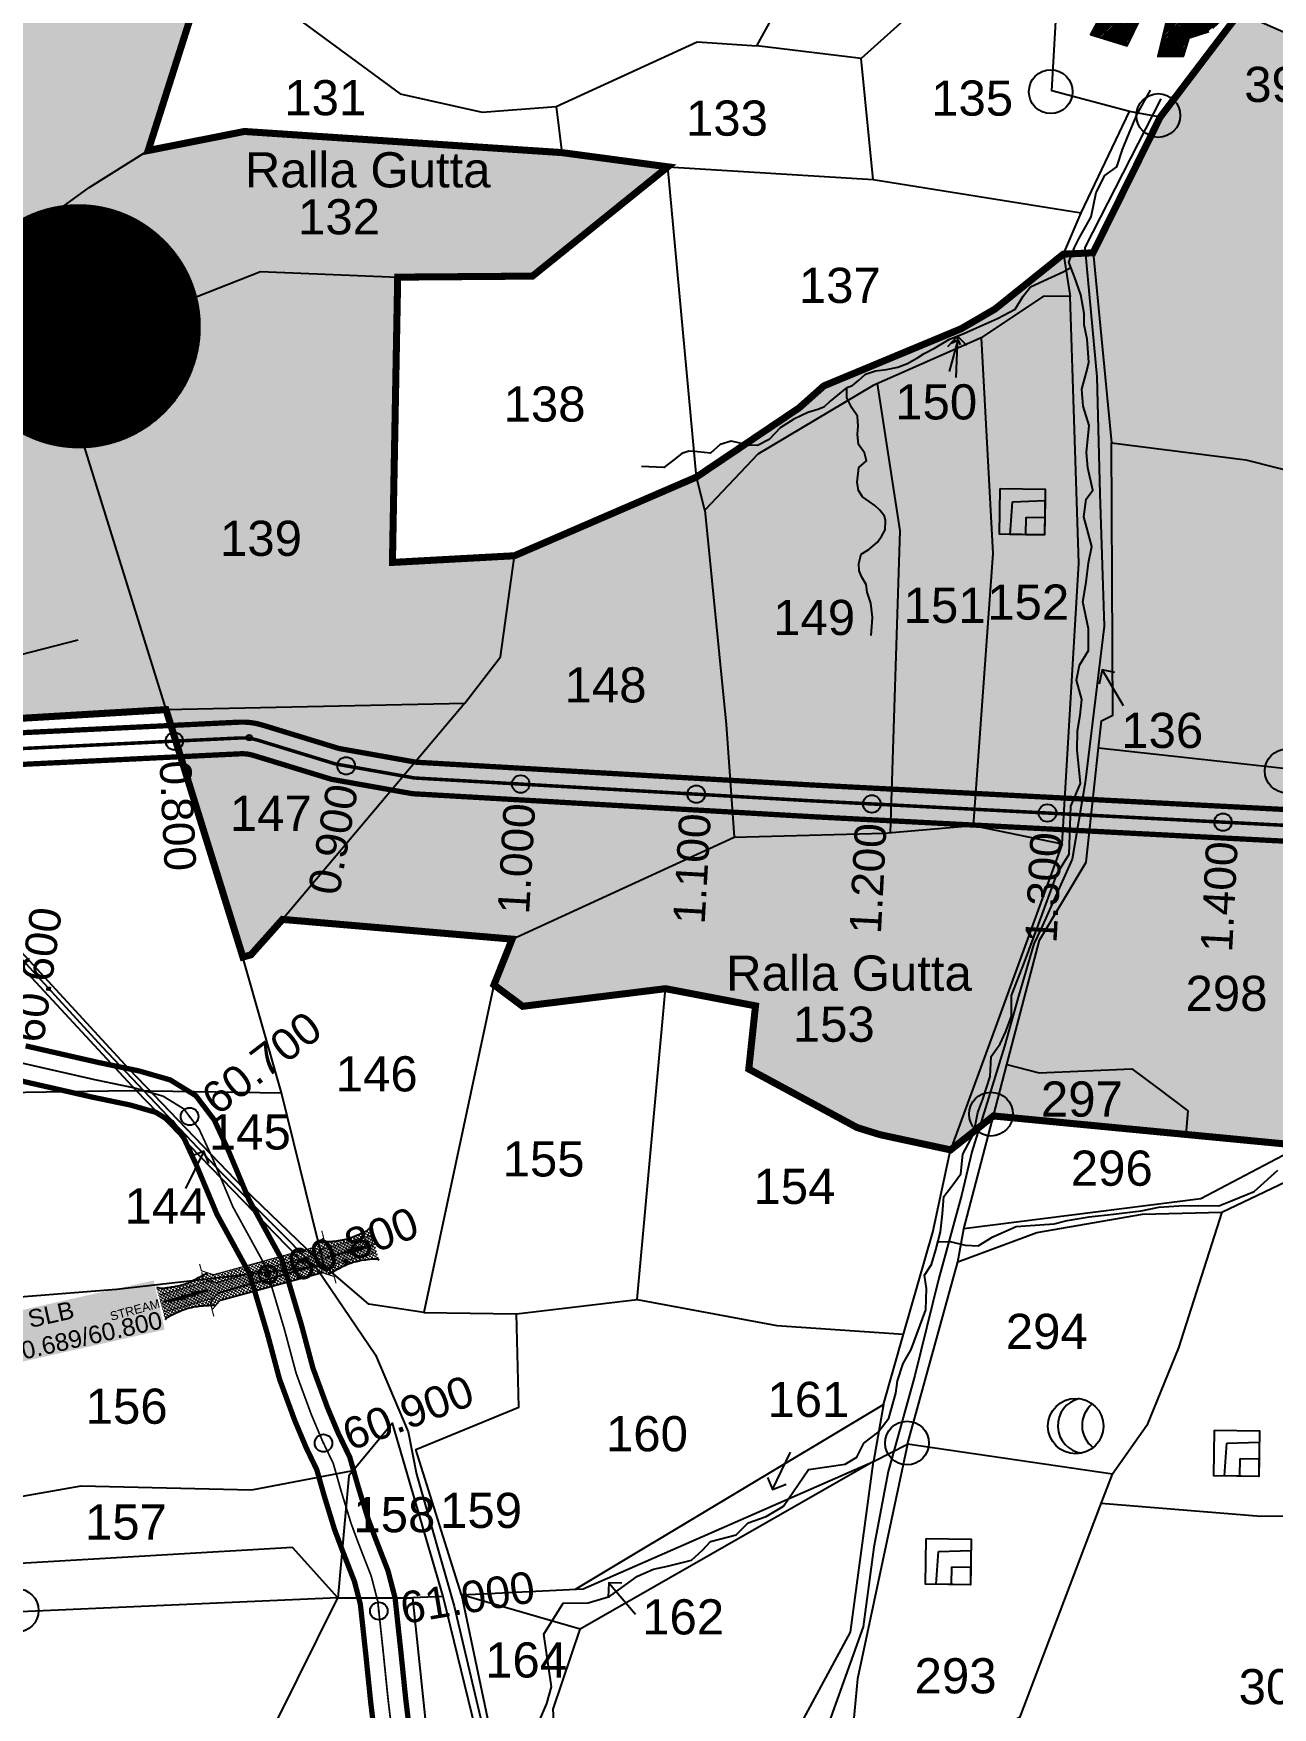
# Model space of a CAD drawing. Header units: inches. Extents: x 215816 to 245985, y 1583903 to 1595496.
# Drawn here: x 217720 to 218425, y 1589412 to 1590364 of the extents above; entities that cross this region are included whole.
import ezdxf
from ezdxf.enums import TextEntityAlignment as Align

# ---------------------------------------------------------------- set-up
doc = ezdxf.new("R2010")
doc.units = ezdxf.units.IN
doc.header["$MEASUREMENT"] = 0
doc.header["$PDMODE"] = 32
doc.header["$PDSIZE"] = 10
doc.linetypes.add('ACAD_ISO02W100', pattern=[15, 12, -3])
doc.linetypes.add('HIDDEN2', pattern=[0.1875, 0.125, -0.0625])
for name, color, linetype in [('BLOCK', 72, 'Continuous'), ('BOUNDRY STONES', 240, 'Continuous'), ('CANAL1', 7, 'Continuous'), ('CSMark', 72, 'Continuous'), ('PAPER SIZE', 5, 'Continuous'), ('PLOTS', 7, 'Continuous'), ('PLOTS NO', 7, 'Continuous'), ('ROADS', 1, 'Continuous'), ('STREAMS', 4, 'Continuous'), ('STRUCTURE', 5, 'Continuous'), ('text2', 7, 'Continuous'), ('VILLAGE', 7, 'Continuous'), ('wells', 7, 'Continuous'), ('WUA -18', 3, 'Continuous')]:
    doc.layers.add(name, color=color, linetype=linetype)
doc.styles.add('FONT1', font='Arial')
doc.styles.get("Standard").update_dxf_attribs({"font": 'arial.ttf'})
doc.dimstyles.get("Standard").update_dxf_attribs({"dimtxt": 0.18, "dimasz": 0.18, "dimexe": 0.18, "dimexo": 0.0625, "dimgap": 0.09, "dimtad": 0, "dimtih": 1, "dimtoh": 1, "dimdec": 4, "dimzin": 0, "dimdsep": 46, "dimtxsty": 'Standard', "dimcen": 0.09, "dimadec": 0, "dimazin": 0, "dimtfac": 1, "dimtdec": 4, "dimtofl": 0, "dimtmove": 0, "dimatfit": 3, "dimfxl": 1, "dimtolj": 1, "dimtzin": 0, "dimarcsym": 0})

# ---------------------------------------------------------------- blocks, each defined once
blk = doc.blocks.new('VBV BVB')
at = {"layer": 'wells'}
for points in [[(18263.9, 9973.8), (18300.3, 9973.8), (18300.3, 9936.9), (18263.9, 9936.9)], [(18274.1, 9963.3), (18300.3, 9964.6), (18300.3, 9936.9), (18272.6, 9936.9)], [(18285.1, 9951.1), (18300.3, 9951.1), (18300.3, 9936.9), (18285.1, 9936.9)]]:
    blk.add_lwpolyline(points, close=True, dxfattribs=at)
blk = doc.blocks.new('FGCFTCFTCF')
at = {"layer": 'wells'}
blk.add_circle((17641.3, 9533.1), 22.4, dxfattribs=at)
for centre, start, end in [((17649.2, 9533.6), 103.4859, 263.2384), ((17668.8, 9534), 129.795, 234.0532)]:
    blk.add_arc(centre, 22.4, start, end, dxfattribs=at)
blk = doc.blocks.new('gdggfg')
at = {"layer": 'PLOTS NO'}
for points in [[(18501.3, 7805), (18515.5, 7835.3)], [(18497.2, 7814.7), (18501.3, 7805), (18512.2, 7809.6)]]:
    blk.add_lwpolyline(points, dxfattribs=at)
blk = doc.blocks.new('CIRCLE-BOX')
for p, q in [((-0.5, 0), (0.5, 0)), ((0, 0.5), (0, -0.5))]:
    blk.add_line(p, q)
blk.add_circle((0, 0), 0.2)
blk = doc.blocks.new('SLB')
at = {"layer": 'STRUCTURE'}
h = blk.add_hatch(dxfattribs=at)
h.set_pattern_fill('DOTS', color=6, scale=20, angle=320.37225, style=0)
h.set_pattern_definition([(320.372247934, (-159.4327, -72.9564), (1.2786241598, 0.5641323054), [0, -1.25])])
h.paths.add_polyline_path([(769699.52, 1706871.07), (769699.52, 1706861.07), (769729.11, 1706861.07), (769732.11, 1706863.07), (769792.11, 1706863.07), (769795.11, 1706861.07), (769824.69, 1706861.07), (769824.69, 1706871.07), (769795.11, 1706871.07), (769792.11, 1706869.07), (769732.11, 1706869.07), (769729.11, 1706871.07)])
at = {"layer": 'STRUCTURE', "color": 6, "const_width": 0.628}
for points in [[(769726.11, 1706877.07), (769726.11, 1706873.07), (769732.11, 1706869.07), (769792.11, 1706869.07), (769798.11, 1706873.07), (769798.11, 1706877.07)], [(769726.11, 1706855.07), (769726.11, 1706859.07), (769732.11, 1706863.07), (769792.11, 1706863.07), (769798.11, 1706859.07), (769798.11, 1706855.07)]]:
    blk.add_lwpolyline(points, dxfattribs=at)
at = {"layer": 'STRUCTURE', "color": 6, "linetype": 'ACAD_ISO02W100', "ltscale": 0.5, "const_width": 0.5}
for points in [[(769699.52, 1706871.07), (769729.11, 1706871.07)], [(769795.11, 1706871.07), (769824.69, 1706871.07)], [(769699.52, 1706861.07), (769729.11, 1706861.07)], [(769795.11, 1706861.07), (769824.69, 1706861.07)]]:
    blk.add_lwpolyline(points, dxfattribs=at)
at = {"layer": 'STRUCTURE', "color": 6}
blk.add_lwpolyline([(769732.11, 1706863.07), (769792.11, 1706863.07)], dxfattribs=at)
blk.add_lwpolyline([(769732.11, 1706863.07), (769792.11, 1706863.07)], dxfattribs=at)
at = {"layer": 'STRUCTURE', "color": 0}
blk.add_circle((769762.11, 1706866.07), 1.24, dxfattribs=at)
for points in [[(769703.75, 1706866.05), (769726.66, 1706866.05)], [(769818.63, 1706865.84), (769795.72, 1706865.84)]]:
    blk.add_leader(points, dimstyle='Standard', override={"dimasz": 10, "dimgap": 0.09, "dimtad": 0}, dxfattribs=at)
blk = doc.blocks.new('SP')
at = {"layer": 'STRUCTURE'}
h = blk.add_hatch(dxfattribs=at)
h.set_pattern_fill('DASH', color=256, scale=8, style=0)
edge = h.paths.add_edge_path()
edge.add_spline(control_points=[(769825.7, 1706742.15), (769825.25, 1706741.84), (769823.8, 1706740.85), (769820.91, 1706740.27), (769817.02, 1706739.72), (769811.41, 1706738.91), (769804, 1706739.73), (769798.39, 1706741), (769795.61, 1706741.63)], knot_values=[0, 0, 0, 0, 1.613557, 5.24513, 8.624976, 13.470124, 22.190216, 30.746377, 30.746377, 30.746377, 30.746377], degree=3, periodic=0)
edge.add_line((769795.61, 1706741.63), (769792.61, 1706739.63))
edge.add_line((769792.61, 1706739.63), (769732.61, 1706739.63))
edge.add_line((769732.61, 1706739.63), (769729.61, 1706741.63))
edge.add_spline(control_points=[(769729.61, 1706741.63), (769726.85, 1706740.92), (769721.28, 1706739.49), (769713.9, 1706738.46), (769708.26, 1706739.12), (769704.36, 1706739.55), (769701.45, 1706740.05), (769699.97, 1706741), (769699.52, 1706741.29)], knot_values=[0, 0, 0, 0, 8.556161, 17.276253, 22.121402, 25.501247, 29.13282, 30.746377, 30.746377, 30.746377, 30.746377], degree=3, periodic=0)
edge.add_line((769699.52, 1706741.29), (769699.52, 1706722.11))
edge.add_spline(control_points=[(769699.52, 1706722.11), (769699.97, 1706722.41), (769701.42, 1706723.41), (769704.31, 1706723.99), (769708.2, 1706724.53), (769713.82, 1706725.35), (769721.22, 1706724.53), (769726.83, 1706723.26), (769729.61, 1706722.63)], knot_values=[0, 0, 0, 0, 1.613557, 5.24513, 8.624976, 13.470124, 22.190216, 30.746377, 30.746377, 30.746377, 30.746377], degree=3, periodic=0)
edge.add_line((769729.61, 1706722.63), (769732.61, 1706724.63))
edge.add_line((769732.61, 1706724.63), (769792.61, 1706724.63))
edge.add_line((769792.61, 1706724.63), (769795.61, 1706722.63))
edge.add_spline(control_points=[(769795.61, 1706722.63), (769798.37, 1706723.34), (769803.94, 1706724.77), (769811.32, 1706725.8), (769816.96, 1706725.14), (769820.86, 1706724.71), (769823.77, 1706724.21), (769825.25, 1706723.26), (769825.7, 1706722.97)], knot_values=[0, 0, 0, 0, 8.556161, 17.276253, 22.121402, 25.501247, 29.13282, 30.746377, 30.746377, 30.746377, 30.746377], degree=3, periodic=0)
edge.add_line((769825.7, 1706722.97), (769825.7, 1706742.15))
h.paths.add_polyline_path([(769764.16, 1706732.13, -1), (769761.06, 1706732.13, -1)], flags=0)
h.paths.add_polyline_path([(769761.06, 1706732.13, 1), (769764.16, 1706732.13, 1)], flags=16)
at = {"layer": 'STRUCTURE', "const_width": 0.628}
for points in [[(769726.61, 1706747.63), (769726.61, 1706743.63), (769732.61, 1706739.63), (769792.61, 1706739.63), (769798.61, 1706743.63), (769798.61, 1706747.63)], [(769726.61, 1706716.63), (769726.61, 1706720.63), (769732.61, 1706724.63), (769792.61, 1706724.63), (769798.61, 1706720.63), (769798.61, 1706716.63)]]:
    blk.add_lwpolyline(points, dxfattribs=at)
at = {"layer": 'STRUCTURE', "color": 3}
blk.add_lwpolyline([(769732.61, 1706724.63), (769792.61, 1706724.63)], dxfattribs=at)
blk.add_lwpolyline([(769732.61, 1706724.63), (769792.61, 1706724.63)], dxfattribs=at)
at = {"layer": 'STRUCTURE', "color": 0}
blk.add_circle((769762.61, 1706732.13), 1.55, dxfattribs=at)
at = {"layer": 'STRUCTURE'}
for points in [[(769699.52, 1706741.29), (769700.91, 1706740.47), (769704.43, 1706739.58), (769707.78, 1706739.17), (769712.61, 1706738.76), (769721.28, 1706739.66), (769729.61, 1706741.63)], [(769825.7, 1706742.15), (769824.33, 1706741.29), (769820.84, 1706740.29), (769817.5, 1706739.79), (769812.68, 1706739.24), (769803.99, 1706739.9), (769795.61, 1706741.63)], [(769699.52, 1706722.11), (769700.89, 1706722.97), (769704.38, 1706723.96), (769707.72, 1706724.47), (769712.54, 1706725.01), (769721.23, 1706724.36), (769729.61, 1706722.63)], [(769825.7, 1706722.97), (769824.31, 1706723.78), (769820.79, 1706724.68), (769817.44, 1706725.09), (769812.61, 1706725.5), (769803.94, 1706724.6), (769795.61, 1706722.63)]]:
    blk.add_spline(points, degree=3, dxfattribs=at)
at = {"layer": 'STRUCTURE', "color": 0}
blk.add_text('STREAM', height=5, dxfattribs=at).set_placement((769684.29, 1706732.09), align=Align.MIDDLE_CENTER)
for points in [[(769727.44, 1706732.13), (769700.76, 1706732.13)], [(769824.37, 1706732.13), (769800.51, 1706732.13)]]:
    blk.add_leader(points, dimstyle='Standard', override={"dimasz": 10, "dimgap": 0.09, "dimtad": 0}, dxfattribs=at)

msp = doc.modelspace()

# ---------------------------------------------------------------- hatches: boundary and pattern name
at = {"layer": 'PLOTS NO'}
h = msp.add_hatch(color=2, dxfattribs=at)
h.dxf.hatch_style = 1
h.paths.add_polyline_path([(217358.30355, 1589909.19877), (217356.54112, 1590017.1444), (217220.75833, 1590007.70882), (217175.56414, 1589960.58158), (217167.70011, 1589959.59648), (217181.96688, 1590006.41822), (217199.75081, 1590091.01179), (217216.54209, 1590206.95821), (217206.08805, 1590274.24576), (217203.00432, 1590304.994), (217349.53812, 1590327.25699), (217347.07371, 1590341.82641), (217422.96489, 1590344.93486), (217419.54553, 1590406.04792), (217479.11407, 1590443.49797), (217486.7374, 1590464.17034), (217542.42323, 1590453.25622), (217551.41763, 1590447.95051), (217565.02647, 1590446.33943), (217596.45784, 1590483.86608), (217600.93685, 1590562.01422), (217705.71027, 1590565.62338), (217750.91915, 1590548.81829), (217787.28894, 1590549.75976), (217789.7583, 1590550.37017), (217801.66344, 1590455.39247), (217814.78343, 1590389.51145), (217785.59443, 1590297.86677), (217840.3145, 1590308.70068), (218020.7866, 1590296.68796), (218081.16529, 1590288.59459), (218004.18675, 1590226.43689), (217927.5175, 1590225.84458), (217924.52055, 1590063.59249), (217993.89559, 1590067.38408), (218097.42578, 1590112.14853), (218155.7052, 1590151.41383), (218169.84391, 1590163.97732), (218248.01161, 1590196.51287), (218267.19975, 1590207.68945), (218306.09444, 1590238.92061), (218322.97831, 1590239.69281), (218361.17188, 1590316.84683), (218405.10868, 1590374.65696), (218417.42599, 1590371.21234), (218451.65907, 1590356.30006), (218466.64424, 1590350.84972), (218462.3506, 1590327.79851), (218448.39201, 1590252.85921), (218552.20022, 1590237.94934), (218542.64931, 1590218.33557), (218546.19626, 1590199.02148), (218531.80829, 1590145.79305), (218611.78377, 1590116.03357), (218610.9646, 1590096.59915), (218648.45302, 1590094.61395), (218704.47208, 1590096.95173), (218768.89258, 1590086.77145), (218775.96777, 1590131.54302), (218785.71983, 1590130.00192), (218782.26844, 1590149.37493), (218795.10182, 1590182.6925), (218785.97637, 1590184.37837), (218796.85667, 1590235.95528), (218810.84806, 1590235.75832), (218846.59319, 1590232.30235), (218862.96349, 1590228.78597), (218855.65845, 1590194.7778), (218863.74331, 1590162.94078), (218918.70883, 1590163.87263), (218963.25647, 1590157.96482), (218941.28717, 1590102.9219), (218929.24075, 1590072.74023), (218920.7019, 1590058.35093), (218917.62971, 1590053.17382), (218910.81201, 1590049.59416), (218903.99431, 1590046.01451), (218829.19118, 1589961.40645), (218779.47231, 1589900.26095), (218757.29639, 1589852.54687), (218652.34389, 1589816.97409), (218589.47822, 1589748.9489), (218500.2239, 1589762.55543), (218441.82919, 1589731.91412), (218375.6784, 1589738.26438), (218266.33607, 1589748.76088), (218241.9476, 1589729.46268), (218201.72405, 1589738.14195), (218188.79594, 1589742.16495), (218127.1924, 1589775.43774), (218131.00836, 1589811.38986), (218079.82602, 1589821.14557), (217998.5837, 1589811.12806), (217982.26913, 1589823.3161), (217992.62, 1589849.3299), (217861.98645, 1589860.55323), (217844.04887, 1589840.41956), (217839.48126, 1589839.11897), (217795.75701, 1589979.85098), (217704.43275, 1589974.39242), (217608.5486, 1589950.54086), (217490.72947, 1589918.52957), (217464.37695, 1589909.78229), (217394.02851, 1589908.60279)])
at = {"layer": 'text2'}
h = msp.add_hatch(dxfattribs=at)
h.set_pattern_fill('ANSI31', color=5)
h.set_pattern_definition([(45, (26882.78474, -22480.62036), (-0.088388347648, 0.088388347648), [])])
edge = h.paths.add_edge_path()
edge.add_arc((217746.21796, 1590197.9903), 69.0505, 0, 360)
h.paths.add_polyline_path([(217667.55494, 1590166.96711), (217824.88099, 1590166.96711), (217824.88099, 1590229.01349), (217667.55494, 1590229.01349)], flags=9)
at = {"layer": 'VILLAGE'}
h = msp.add_hatch(dxfattribs=at)
h.set_pattern_fill('ANSI31', color=30, scale=7.040404, angle=-0.8064863)
h.set_pattern_definition([(44.193514, (205038.9527, 1584225.1365), (-0.61346905, 0.63098697), [])])
h.paths.add_polyline_path([(218343.85266, 1590455.26422), (218339.95083, 1590440.48972), (218351.90493, 1590437.33273), (218352.59145, 1590419.59073), (218317.36763, 1590414.01769), (218309.46074, 1590396.71384), (218319.60273, 1590392.07952), (218319.78729, 1590379.41726), (218327.65376, 1590375.08471), (218321.47477, 1590363.86571), (218342.46812, 1590357.4611), (218357.43709, 1590388.38641), (218367.11219, 1590381.12593), (218359.82333, 1590351.41177), (218374.35805, 1590351.47102), (218377.67685, 1590361.97885), (218388.82524, 1590365.51603), (218395.77591, 1590371.2233), (218403.59738, 1590382.45939), (218389.34196, 1590392.38262), (218398.39084, 1590406.80818), (218418.91655, 1590400.71423), (218424.56185, 1590419.72877), (218416.98983, 1590432.80153), (218406.71595, 1590435.05706), (218423.18211, 1590452.54212), (218423.01376, 1590468.54107), (218418.42187, 1590496.01651), (218421.19321, 1590523.94711), (218410.58399, 1590539.92841), (218400.6415, 1590528.19438), (218390.6104, 1590510.54542), (218389.16771, 1590464.38932), (218375.03172, 1590455.08917)])

# ---------------------------------------------------------------- linework, layer by layer
at = {"color": 3}
msp.add_point((217853.64943, 1589659.08693), dxfattribs=at)
at = {"layer": 'BOUNDRY STONES'}
for centre in [(218298.94037, 1590331.29172), (218360.06977, 1590317.77661), (218433.03838, 1589944.98978), (218264.92208, 1589749.80274), (218217.18651, 1589562.70204), (217710.77889, 1589467.49931)]:
    msp.add_circle(centre, 12.44164, dxfattribs=at)
at = {"layer": 'CANAL1', "color": 200, "linetype": 'ByBlock', "ltscale": 40, "const_width": 3}
for points in [[(217178.01891, 1589667.41681), (217173.16397, 1589742.1829, -0.055791278), (217173.46466, 1589748.62759), (217183.02471, 1589808.59515, -0.113644484), (217189.58832, 1589824.82032), (217224.16857, 1589874.22068, -0.099515095), (217235.29289, 1589884.82971), (217260.78425, 1589900.92952, -0.143075569), (217281.80998, 1589906.95494), (217463.83355, 1589906.02148, 0.069868304), (217469.62132, 1589906.80397), (217672.2962, 1589963.74596, -0.056420934), (217680.95623, 1589965.1539), (217837.33544, 1589972.73593, -0.086593249), (217850.63999, 1589971.07348), (217894.1126, 1589957.76554), (217938.04975, 1589949.95449), (218163.49135, 1589936.98661), (218491.83108, 1589919.96901), (218634.27389, 1589900.90976), (218765.35456, 1589880.9627)], [(217195.98109, 1589668.58319), (217191.12614, 1589743.34927, -0.055791278), (217191.2402, 1589745.79381), (217200.80024, 1589805.76137, -0.113644484), (217204.3345, 1589814.498), (217238.91475, 1589863.89836, -0.099515095), (217244.90477, 1589869.61091), (217270.39613, 1589885.71072, -0.143075569), (217281.71767, 1589888.95518), (217463.74124, 1589888.02172, 0.069868304), (217474.48996, 1589889.47491), (217677.16484, 1589946.4169, -0.056420934), (217681.82793, 1589947.17502), (217838.20715, 1589954.75705, -0.086593249), (217845.37113, 1589953.86189), (217889.8874, 1589940.23446), (217935.95025, 1589932.04551), (218162.50865, 1589919.01339), (218490.16892, 1589902.03099), (218631.72611, 1589883.09024), (218762.6466, 1589863.16756)]]:
    msp.add_lwpolyline(points, format="xyb", dxfattribs=at)
at = {"layer": 'CANAL1', "color": 1, "linetype": 'HIDDEN2', "ltscale": 5, "const_width": 2}
msp.add_lwpolyline([(217187, 1589668), (217182.14506, 1589742.76609, -0.055791278), (217182.35243, 1589747.2107), (217191.91248, 1589807.17826, -0.113644484), (217196.96141, 1589819.65916), (217231.54166, 1589869.05952, -0.099515095), (217240.09883, 1589877.22031), (217265.59019, 1589893.32012, -0.143075569), (217281.76382, 1589897.95506), (217463.78739, 1589897.0216, 0.069868304), (217472.05564, 1589898.13944), (217674.73052, 1589955.08143, -0.056420934), (217681.39208, 1589956.16446), (217837.77129, 1589963.74649, -0.086593249), (217848.00556, 1589962.46769), (217892, 1589949), (217937, 1589941), (218163, 1589928), (218491, 1589911), (218633, 1589892), (218764.00058, 1589872.06513)], format="xyb", dxfattribs=at)
at = {"layer": 'CANAL1', "color": 1, "ltscale": 4, "const_width": 3}
for points in [[(217715.91112, 1589788.62483), (217757.15882, 1589779.21935), (217780.4455, 1589774.36163), (217798.17137, 1589769.25135), (217812.75369, 1589760.26784), (217823.17899, 1589746.48801), (217831.1246, 1589729.34307), (217842.77349, 1589701.49056), (217861.76072, 1589666.88594), (217872.73906, 1589630.02542), (217879.3106, 1589605.3888), (217887.65398, 1589582.71652), (217893.73592, 1589568.25917), (217900.24953, 1589554.74317), (217904.95517, 1589538.20334), (217910.54418, 1589519.99012), (217914.74221, 1589508.77884), (217917.85805, 1589500.7215), (217921.95987, 1589490.23311), (217926.01373, 1589474.68259), (217929.29312, 1589444.35361), (217932.02998, 1589417.61356), (217935.02902, 1589392.69195)], [(217711.91288, 1589769.02317), (217752.89318, 1589759.67865), (217775.6265, 1589754.93637), (217790.00663, 1589750.79065), (217799.06831, 1589745.20816), (217805.93501, 1589736.13199), (217812.8194, 1589721.27693), (217824.73051, 1589692.79744), (217843.20128, 1589659.13406), (217853.48894, 1589624.59258), (217860.2234, 1589599.3452), (217869.04202, 1589575.38148), (217875.49808, 1589560.03483), (217881.48447, 1589547.61283), (217885.77483, 1589532.53266), (217891.60182, 1589513.54388), (217896.04979, 1589501.66516), (217899.21795, 1589493.4725), (217902.90413, 1589484.04689), (217906.28827, 1589471.06541), (217909.40288, 1589442.26039), (217912.15202, 1589415.40044), (217915.18098, 1589390.23005)]]:
    msp.add_lwpolyline(points, dxfattribs=at)
at = {"layer": 'CANAL1', "color": 1, "linetype": 'HIDDEN2', "ltscale": 40, "const_width": 1}
msp.add_lwpolyline([(217713.912, 1589778.824), (217755.026, 1589769.449), (217778.036, 1589764.649), (217794.089, 1589760.021), (217805.911, 1589752.738), (217814.557, 1589741.31), (217821.972, 1589725.31), (217833.752, 1589697.144), (217852.481, 1589663.01), (217863.114, 1589627.309), (217869.767, 1589602.367), (217878.348, 1589579.049), (217884.617, 1589564.147), (217890.867, 1589551.178), (217895.365, 1589535.368), (217901.073, 1589516.767), (217905.396, 1589505.222), (217908.538, 1589497.097), (217912.432, 1589487.14), (217916.151, 1589472.874), (217919.348, 1589443.307), (217922.091, 1589416.507), (217925.105, 1589391.461)], dxfattribs=at)
at = {"layer": 'CSMark', "linetype": 'Continuous'}
for p in [(217800.47759, 1589961.93831), (217898.19043, 1589947.89948), (217997.48193, 1589937.52095), (218097.3169, 1589931.77823), (218197.16247, 1589926.22938), (218297.02843, 1589921.0534), (218396.89439, 1589915.87743)]:
    msp.add_point(p, dxfattribs=at)
at = {"layer": 'PLOTS'}
for points in [[(218460.93882, 1590702.04457), (218459.50354, 1590641.11745), (218461.03771, 1590549.12606), (218464.32454, 1590537.18634), (218458.59399, 1590504.73596), (218452.00559, 1590488.83577), (218446.17017, 1590423.59204), (218417.42599, 1590371.21234), (218405.10868, 1590374.65696), (218361.17188, 1590316.84683), (218343.78961, 1590320.00072)], [(217558.99536, 1590238.20647), (217630.51312, 1590241.39427), (217720.56393, 1590224.7528), (217714.26943, 1590249.30009), (217752.09853, 1590276.91325), (217785.59443, 1590297.86677), (217814.78343, 1590389.51145), (217801.66344, 1590455.39247), (217789.7583, 1590550.37017)], [(218018.58247, 1590445.36807), (217932.43522, 1590425.06116), (217859.42636, 1590404.07491), (217815.3903, 1590391.41684), (217860.9843, 1590379.97347), (217928.98702, 1590330.02884), (217975.51265, 1590319.70411), (218017.6752, 1590322.90265), (218097.76792, 1590359.73328), (218131.6943, 1590357.35972), (218173.94131, 1590433.93328), (218222.98205, 1590436.12365), (218222.36759, 1590449.88112)], [(218222.98205, 1590436.12365), (218224.26692, 1590424.39416), (218222.88055, 1590380.33759), (218220.73372, 1590376.74919), (218191.01036, 1590350.12256), (218131.6943, 1590357.35972)], [(218198.00806, 1590281.37786), (218316.21768, 1590262.44092), (218343.78961, 1590320.00072), (218299.63243, 1590331.8488), (218304.0944, 1590411.18591), (218224.26692, 1590424.39416)], [(218361.17188, 1590316.84683), (218322.97831, 1590239.69281), (218333.45091, 1590131.66697), (218409.93051, 1590122.00674), (218477.33744, 1590104.88315), (218487.53039, 1590050.12799), (218599.00799, 1590037.47271), (218610.9646, 1590096.59915), (218611.78377, 1590116.03357), (218531.80829, 1590145.79305), (218546.19626, 1590199.02148), (218542.64931, 1590218.33557), (218552.20022, 1590237.94934), (218448.39201, 1590252.85921), (218462.3506, 1590327.79851), (218466.64424, 1590350.84972), (218451.65907, 1590356.30006), (218417.42599, 1590371.21234)], [(218081.16529, 1590288.59459), (218198.00806, 1590281.37786), (218191.01036, 1590350.12256)], [(218017.6752, 1590322.90265), (218020.7866, 1590296.68796)], [(217714.26943, 1590249.30009), (217735.35477, 1590246.63185), (217757.54216, 1590218.73851), (217812.95881, 1590214.61528), (217849.40318, 1590229.14647), (217927.5175, 1590225.84458), (218004.18675, 1590226.43689), (218081.16529, 1590288.59459), (218020.7866, 1590296.68796), (217840.3145, 1590308.70068), (217785.59443, 1590297.86677)], [(217927.5175, 1590225.84458), (217924.52055, 1590063.59249), (217993.89559, 1590067.38408), (218097.42578, 1590112.14853), (218081.16529, 1590288.59459)], [(218097.42578, 1590112.14853), (218155.7052, 1590151.41383), (218169.84391, 1590163.97732), (218248.01161, 1590196.51287), (218267.19975, 1590207.68945), (218306.09444, 1590238.92061), (218316.21768, 1590262.44092)], [(219005.04789, 1590264.65922), (218993.87413, 1590221.93061), (218963.25647, 1590157.96482), (218941.28717, 1590102.9219), (218929.24075, 1590072.74023), (218917.62971, 1590053.17382), (218903.99431, 1590046.01451), (218881.53015, 1590017.80796), (218829.19118, 1589961.40645), (218779.47231, 1589900.26095), (218757.29639, 1589852.54687), (218652.34389, 1589816.97409), (218589.47822, 1589748.9489), (218500.2239, 1589762.55543), (218441.82919, 1589731.91412), (218384.25152, 1589701.70153), (218249.54448, 1589684.60056), (218266.33607, 1589748.76088), (218441.82919, 1589731.91412)], [(217551.09308, 1590237.85424), (217559.21621, 1590206.44088), (217579.60137, 1590127.6084), (217584.07726, 1590102.86742), (217623.3114, 1590023.67147), (217657.21809, 1589955.22924), (217676.59089, 1589916.12434), (217706.74489, 1589849.33162), (217774.61533, 1589775.47994), (217839.8093, 1589707.71332), (217885.63558, 1589663.44236)], [(218306.09444, 1590238.92061), (218309.98297, 1590214.83897), (218294.8318, 1590215.05225), (218259.4305, 1590191.2483), (218197.90525, 1590164.28999), (218132.27529, 1590125.17043), (218102.22396, 1590093.36647), (218097.42578, 1590112.14853)], [(217876.68344, 1589662.43073), (217778.79811, 1589763.27212), (217697.78498, 1589850.45091), (217651.61471, 1589952.71787), (217589.12063, 1590076.37192), (217576.02705, 1590108.86374), (217551.82501, 1590196.89674), (217546.36739, 1590228.06917), (217539.52523, 1590232.17102)], [(217839.48126, 1589839.11897), (217795.75701, 1589979.85098), (217727.18356, 1590200.56329), (217720.56393, 1590224.7528)], [(218305.50025, 1589903.58731), (218314.94044, 1590063.21417), (218309.98297, 1590214.83897)], [(218259.4305, 1590191.2483), (218265.90881, 1590068.5934), (218254.7262, 1589913.97925)], [(218207.78516, 1589909.83056), (218213.36858, 1590081.60535), (218200.33392, 1590165.35416)], [(218326.07448, 1589958.09778), (218327.76185, 1589973.55412), (218334.2269, 1589976.70226), (218333.45091, 1590131.66697)], [(218102.22396, 1590093.36647), (218114.24999, 1589971.3875), (218118.80047, 1589907.34741)], [(217795.75701, 1589979.85098), (217965.65609, 1589983.54687), (217985.89789, 1590009.85298), (217993.89559, 1590067.38408)], [(217965.65609, 1589983.54687), (217861.98645, 1589860.55323)], [(218274.0114, 1589778.08815), (218292.49425, 1589848.71072), (218318.98053, 1589893.11728), (218326.07448, 1589958.09778), (218510.81268, 1589937.92985), (218500.2239, 1589762.55543)], [(217992.62, 1589849.3299), (218118.80047, 1589907.34741), (218204.24389, 1589909.51758), (218254.7262, 1589913.97925), (218305.50025, 1589903.58731), (218267.4784, 1589799.24813), (218241.9476, 1589729.46268)], [(217942.40617, 1589636.99615), (217911.04058, 1589641.72808), (217885.63558, 1589663.44236), (217861.44824, 1589761.97191), (217839.48126, 1589839.11897), (217844.04887, 1589840.41956), (217861.98645, 1589860.55323), (217927.01901, 1589854.96599), (217992.62, 1589849.3299), (217982.26913, 1589823.3161)], [(218396.18612, 1589694.04363), (218509.58185, 1589748.08503), (218579.92688, 1589725.73185), (218619.90641, 1589760.77389), (218655.7555, 1589797.65432), (218691.93384, 1589809.72612), (218757.33656, 1589836.99264), (218757.29639, 1589852.54687)], [(218327.65853, 1589528.50924), (218418.40186, 1589521.09479), (218656.48876, 1589521.33117), (218705.86208, 1589575.47638), (218739.00168, 1589639.5237), (218790.57917, 1589679.4022), (218753.53148, 1589727.3184), (218757.33656, 1589836.99264)], [(218203.80789, 1589584.73159), (218215.26211, 1589624.73856), (218231.859, 1589682.70771), (218241.9476, 1589729.46268), (218201.72405, 1589738.14195), (218188.79594, 1589742.16495), (218144.58969, 1589766.04126), (218127.1924, 1589775.43774), (218131.00836, 1589811.38986), (218079.82602, 1589821.14557), (217998.5837, 1589811.12806), (217982.26913, 1589823.3161), (217942.40617, 1589636.99615), (217995.04517, 1589636.25516), (218063.7623, 1589644.32307), (218143.12763, 1589629.61139), (218215.26211, 1589624.73856)], [(218063.7623, 1589644.32307), (218079.82602, 1589821.14557)], [(217501.86109, 1589771.20857), (217534.69454, 1589777.79847), (217538.36914, 1589759.49016), (217774.79783, 1589763.33505), (217861.44824, 1589761.97191)], [(218266.33607, 1589748.76088), (218274.0114, 1589778.08815), (218292.32855, 1589773.29431), (218344.97894, 1589775.58854), (218359.82855, 1589764.49971), (218376.96825, 1589751.70077), (218375.6784, 1589738.26438)], [(217885.63558, 1589663.44236), (217767.56397, 1589650.09974), (217712.65945, 1589645.6788), (217611.01932, 1589654.63149), (217598.97869, 1589692.85379), (217522.78974, 1589629.88205), (217441.24692, 1589611.46314), (217400.66365, 1589684.3298), (217311.62945, 1589696.18287), (217224.84817, 1589689.56589)], [(218246.15746, 1589665.89146), (218290.92419, 1589682.47024), (218351.04279, 1589692.89885), (218396.18612, 1589694.04363), (218371.64656, 1589616.9486), (218353.50706, 1589572.69789), (218333.95917, 1589545.09499)], [(218217.51695, 1589562.14488), (218246.15746, 1589665.89146), (218249.54448, 1589684.60056)], [(217963.73134, 1589476.35752), (217937.86768, 1589558.98964), (217996.48999, 1589583.19327), (217995.04517, 1589636.25516)], [(218028.7158, 1589479.53852), (218203.80789, 1589584.73159), (218198.0439, 1589552.19987)], [(217953.44353, 1589475.44324), (217924.50517, 1589573.96748), (217899.63207, 1589544.099), (217893.40094, 1589474.78409), (217708.62665, 1589466.61667), (217590.58696, 1589437.69419)], [(218050.51018, 1589100.63586), (218070.03912, 1589112.84334), (218114.96907, 1589250.48858), (218144.24725, 1589340.18376), (218150.66296, 1589391.70669), (218184.99778, 1589455.25581), (218198.0439, 1589552.19987), (218217.51695, 1589562.14488)], [(218265.54238, 1589357.73263), (218268.3555, 1589400.51565), (218281.48974, 1589406.97483), (218327.01889, 1589526.82545), (218333.95917, 1589545.09499), (218217.51695, 1589562.14488), (218188.98237, 1589428.65095), (218186.22565, 1589398.26825), (218159.46848, 1589338.1225)], [(217963.73134, 1589476.35752), (218033.06353, 1589479.75134), (218198.0439, 1589552.19987)], [(218198.0439, 1589552.19987), (218031.37571, 1589456.84513)], [(217893.40094, 1589474.78409), (217867.69043, 1589503.26757), (217712.69523, 1589494.15023), (217657.85373, 1589464.70369), (217592.50396, 1589473.24396), (217591.19267, 1589510.83849), (217747.49827, 1589538.33128), (217844.4898, 1589536.17766), (217902.20807, 1589547.19235)], [(217960.49333, 1589236.48916), (218009.67456, 1589235.32287), (218001.35441, 1589279.32257), (217955.69473, 1589286.39643), (217836.02772, 1589358.76609), (217893.40094, 1589474.78409), (217935.99476, 1589474.71006), (217955.69473, 1589286.39643)], [(218001.35441, 1589279.32257), (217972.00606, 1589399.45849), (217953.44353, 1589475.44324), (217935.99476, 1589474.71006)], [(218050.51018, 1589100.63586), (218027.24511, 1589163.00732), (218026.33359, 1589230.74776), (218019.72265, 1589345.24629), (218015.9084, 1589411.30758), (218031.37571, 1589456.84513), (217963.73134, 1589476.35752), (217982.38678, 1589388.06675), (218002.52426, 1589292.76194), (218025.50766, 1589245.05247)]]:
    msp.add_lwpolyline(points, dxfattribs=at)
at = {"layer": 'PLOTS NO'}
msp.add_lwpolyline([(218241.31141, 1590172.2296), (218246.35725, 1590190.01407), (218242.26886, 1590188.28603), (218246.35725, 1590190.01407), (218247.36158, 1590187.335)], dxfattribs=at)
at = {"layer": 'ROADS', "color": 1}
for points in [[(218361.53657, 1590327.3475), (218318.38387, 1590242.74155), (218325.08153, 1590169.08049), (218326.82437, 1590102.65904), (218329.33037, 1590027.31166), (218318.55397, 1589938.50506), (218311.08953, 1589894.79713), (218293.47096, 1589855.47532), (218289.33773, 1589846.5873), (218280.5438, 1589816.98455), (218272.64764, 1589788.50236), (218263.56216, 1589758.81922), (218253.99151, 1589728.43483), (218248.30357, 1589704.26101), (218235.1733, 1589655.81714), (218221.6907, 1589601.16145), (218206.49485, 1589546.53274), (218198.29779, 1589503.55177), (218192.15875, 1589458.18363), (218170.03644, 1589396.19886)], [(217703.72565, 1589848.88968), (217759.33381, 1589788.3606), (217827.54442, 1589716.23779), (217882.14154, 1589661.34066), (217914.98408, 1589612.98652), (217933.38935, 1589569.16201), (217938.22916, 1589545.02315), (217959.56188, 1589469.86962), (217980.90841, 1589379.93484), (217995.92463, 1589315.06739), (218004.12827, 1589279.62912)]]:
    msp.add_lwpolyline(points, dxfattribs=at)
at = {"layer": 'STREAMS', "color": 4}
for points in [[(218007.82175, 1589404.03284), (218012.33136, 1589414.55524), (218014.9576, 1589424.06631), (218010.61571, 1589454.11345), (218021.6619, 1589471.60101), (218035.78811, 1589471.81732), (218047.8846, 1589475.38321), (218057.11765, 1589482.10296), (218063.83272, 1589486.98998), (218073.02779, 1589491.01187), (218080.94489, 1589492.7685), (218094.6997, 1589496.10351), (218100.80336, 1589501.82946), (218105.44179, 1589506.74572), (218120.03307, 1589510.48411), (218126.77717, 1589517.44643), (218137.00472, 1589521.03862), (218146.84919, 1589526.91945), (218161.12314, 1589547.77386), (218181.93521, 1589550.80199), (218188.6355, 1589554.65137), (218192.69483, 1589562.68934), (218200.67327, 1589568.80406), (218206.80925, 1589576.81271), (218210.74852, 1589591.0793), (218211.67846, 1589598.12347), (218214.93347, 1589608.04084), (218219.6128, 1589615.86246), (218227.84766, 1589638.52409), (218228.22479, 1589650.55759), (218227.08686, 1589658.25356), (218231.11698, 1589664.21624), (218233.52091, 1589672.69258), (218236.15592, 1589682.82621), (218237.3403, 1589693.18789), (218238.10052, 1589702.93276), (218243.17773, 1589709.50339), (218247.83661, 1589715.87237), (218248.83524, 1589726.96183), (218255.0207, 1589738.49842), (218257.47721, 1589750.71027), (218260.28486, 1589758.3507), (218264.41139, 1589771.16174), (218264.98727, 1589782.56975), (218270.07324, 1589789.76295), (218273.28735, 1589796.77496), (218276.52482, 1589805.4471), (218276.69134, 1589817.27603), (218284.03701, 1589836.19257), (218292.02392, 1589857.66699), (218302.60787, 1589886.57726), (218309.41058, 1589897.69008), (218310.42021, 1589924.97021), (218315.79275, 1589937.76362), (218313.98779, 1589957.09272), (218314.1397, 1589967.88401), (218315.71904, 1589976.78711), (218316.67527, 1589985.69899), (218313.5047, 1589996.53705), (218315.28863, 1590005.22974), (218320.38902, 1590013.46059), (218320.35678, 1590025.91492), (218317.24755, 1590041.11106), (218319.06611, 1590052.40685), (218320.46678, 1590063.38818), (218322.25948, 1590072.70335), (218319.50138, 1590083.32806), (218317.72008, 1590089.58017), (218319.10632, 1590099.52376), (218322.91706, 1590104.65929), (218319.98047, 1590117.36213), (218319.27255, 1590126.0899), (218320.73647, 1590141.55191), (218317.35819, 1590152.39289), (218316.66487, 1590162.15822), (218319.5105, 1590172.49651), (218320.61875, 1590177.46246), (218319.55695, 1590190.55407), (218318.00964, 1590198.67096), (218317.8925, 1590205.10718), (218315.96502, 1590215.72011), (218312.37047, 1590225.94152), (218309.16483, 1590234.28929), (218312.398, 1590242.66837), (218315.17333, 1590248.02601), (218321.99065, 1590260.17639), (218323.32705, 1590266.59214), (218324.67824, 1590274.04554), (218329.59138, 1590283.73195), (218336.51416, 1590288.61605), (218339.76916, 1590298.53342), (218342.56786, 1590305.55128), (218348.15085, 1590318.54935), (218355.60237, 1590332.13099)], [(218182.98271, 1590163.02733), (218186.1728, 1590164.13601), (218189.53148, 1590166.97288), (218193.62359, 1590170.66461), (218199.27828, 1590172.60388), (218205.49193, 1590173.23737), (218212.0062, 1590174.73198), (218217.51668, 1590176.67328), (218223.62855, 1590180.3365), (218226.97707, 1590182.45247), (218232.79019, 1590185.39895), (218241.41906, 1590190.52616), (218249.54462, 1590193.72848), (218256.66232, 1590197.08923), (218268.56904, 1590202.40135), (218278.59837, 1590207.59574), (218283.17627, 1590215.02997), (218287.43492, 1590220.3056), (218299.34386, 1590225.76192), (218306.02467, 1590228.84042), (218310.38916, 1590231.37465)], [(218196.7538, 1590021.94873), (218197.5904, 1590032.29567), (218196.55244, 1590040.36707), (218194.56731, 1590046.61025), (218193.93787, 1590050.99278), (218191.46304, 1590055.1711), (218189.89088, 1590058.88935), (218189.80349, 1590062.92832), (218191.03268, 1590068.24659), (218195.39921, 1590070.92503), (218200.3651, 1590075.18126), (218202.86826, 1590078.75112), (218204.79048, 1590082.04085), (218204.86761, 1590087.51949), (218204.32506, 1590089.97864), (218201.63071, 1590093.33326), (218198.92603, 1590095.967), (218195.64042, 1590098.32052), (218191.92622, 1590100.96855), (218189.52233, 1590104.46325), (218188.86185, 1590109.15614), (218189.70286, 1590117.65242), (218194.08359, 1590121.34009), (218192.99443, 1590125.96996), (218189.59708, 1590130.63231), (218189.10324, 1590136.55163), (218189.31241, 1590141.1633), (218189.10294, 1590146.79022), (218185.84981, 1590151.45055), (218182.90152, 1590157.26026), (218182.98474, 1590163.17145), (218173.49389, 1590155.22958), (218169.84052, 1590151.9643), (218166.50214, 1590150.56931), (218160.70711, 1590148.92041), (218152.71784, 1590145.13929), (218144.99874, 1590140.05663), (218138.84627, 1590133.50983), (218132.15919, 1590129.99878), (218127.40061, 1590130.21001), (218117.1882, 1590132.51679), (218110.95849, 1590130.72986), (218105.4054, 1590125.76085), (218098.20215, 1590126.58329), (218093.15698, 1590126.94271), (218089.09734, 1590125.55778), (218084.57222, 1590121.87222), (218078.88505, 1590117.62606), (218066.19384, 1590118.09319)], [(218235.34828, 1589677.14395), (218241.63965, 1589677.28816), (218250.23065, 1589675.30482), (218257.67984, 1589674.96719), (218265.90327, 1589679.97301), (218279.26334, 1589685.83759), (218284.62663, 1589686.22771), (218300.9488, 1589687.39473), (218308.19792, 1589689.38785), (218320.80378, 1589691.30557), (218334.57074, 1589692.97417), (218350.43706, 1589694.84599), (218360.48097, 1589696.79977), (218374.70395, 1589697.76357), (218394.50323, 1589697.71762), (218402.14024, 1589700.69664), (218414.55894, 1589705.87616), (218428.00748, 1589718.02508)]]:
    msp.add_lwpolyline(points, dxfattribs=at)
at = {"layer": 'text2', "color": 0, "linetype": 'Continuous'}
msp.add_lwpolyline([(217187, 1589668), (217182, 1589745), (217193, 1589814), (217235, 1589874), (217273, 1589898), (217468, 1589897), (217678, 1589956), (217843, 1589964), (217892, 1589949), (217937, 1589941), (218163, 1589928), (218491, 1589911), (218633, 1589892), (218764.00058, 1589872.06513)], dxfattribs=at)
at = {"layer": 'text2', "linetype": 'Continuous'}
msp.add_circle((217843, 1589964), 1.55496, dxfattribs=at)
msp.add_circle((217843, 1589964), 1.55496, dxfattribs=at)
at = {"layer": 'text2', "color": 3, "linetype": 'Continuous'}
for p in [(217809.1542, 1589748.45124), (217853.8565, 1589658.39167), (217885.31739, 1589562.69367), (217916.76613, 1589467.18507)]:
    msp.add_point(p, dxfattribs=at)
at = {"layer": 'VILLAGE'}
for points in [[(218327.65376, 1590375.08471), (218321.47477, 1590363.86571), (218342.46812, 1590357.4611), (218357.43709, 1590388.38641)], [(218367.11219, 1590381.12593), (218359.82333, 1590351.41177), (218374.35805, 1590351.47102), (218377.67685, 1590361.97885), (218388.82524, 1590365.51603)]]:
    msp.add_lwpolyline(points, dxfattribs=at)
at = {"layer": 'WUA -18', "color": 17, "const_width": 4}
for points in [[(217814.78343, 1590389.51145), (217785.59443, 1590297.86677), (217840.3145, 1590308.70068), (218020.7866, 1590296.68796), (218081.16529, 1590288.59459), (218004.18675, 1590226.43689), (217927.5175, 1590225.84458), (217924.52055, 1590063.59249), (217993.89559, 1590067.38408), (218097.42578, 1590112.14853), (218155.7052, 1590151.41383), (218169.84391, 1590163.97732), (218248.01161, 1590196.51287), (218267.19975, 1590207.68945), (218306.09444, 1590238.92061), (218322.97831, 1590239.69281), (218361.17188, 1590316.84683), (218405.10868, 1590374.65696)], [(218441.82919, 1589731.91412), (218375.6784, 1589738.26438), (218266.33607, 1589748.76088), (218241.9476, 1589729.46268), (218201.72405, 1589738.14195), (218188.79594, 1589742.16495), (218127.1924, 1589775.43774), (218131.00836, 1589811.38986), (218079.82602, 1589821.14557), (217998.5837, 1589811.12806), (217982.26913, 1589823.3161), (217992.62, 1589849.3299), (217861.98645, 1589860.55323), (217844.04887, 1589840.41956), (217839.48126, 1589839.11897), (217795.75701, 1589979.85098), (217704.43275, 1589974.39242)]]:
    msp.add_lwpolyline(points, dxfattribs=at)

# ---------------------------------------------------------------- block references
at = {"layer": 'BLOCK'}
for p in [(217843, 1589964), (217892, 1589949, 91.119), (217937, 1589941, 91.12), (218163, 1589928, 90.917)]:
    msp.add_blockref('CIRCLE-BOX', p, dxfattribs=at)
at = {"layer": 'PLOTS NO'}
for p, xscale, yscale, zscale, rotation in [((228201.5877, 1600229.60341), 0.7040403779441005, 0.7040403779441005, 0.7040403779441005, 202.3613229924209), ((221144.90167, 1603856.2751), 0.7040403779441005, 0.7040403779441005, 0.7040403779441005, 235.6343339816989), ((230937.59003, 1594993.77157), 0.7040403779441003, 0.7040403779441003, 0.7040403779441003, 178.9922309364873), ((205038.95267, 1584225.13648), 0.7040403779441005, 0.7040403779441005, 0.7040403779441005, 359.1935136976742), ((218468.61771, 1603614.32297), 0.7040403779441005, 0.7040403779441005, 0.7040403779441005, 245.420106962219)]:
    msp.add_blockref('gdggfg', p, dxfattribs=dict(at, xscale=xscale, yscale=yscale, zscale=zscale, rotation=rotation))
at = {"layer": 'STRUCTURE', "color": 0}
for name, p, rotation in [('SP', (-76889.79365, -259285.29832), 15.21870128537446), ('SLB', (-61111.86862, -261854.81493), 15.7061701613355)]:
    msp.add_blockref(name, p, dxfattribs=dict(at, rotation=rotation))
at = {"layer": 'wells', "xscale": 0.7040403779441005, "yscale": 0.7040403779441005, "zscale": 0.7040403779441005, "rotation": 359.1935136976742}
for name, p in [('VBV BVB', (205314.08472, 1583265.28694)), ('FGCFTCFTCF', (205799.68906, 1583036.16766)), ('VBV BVB', (205435.89133, 1582729.81913)), ('VBV BVB', (205271.91263, 1582668.20953))]:
    msp.add_blockref(name, p, dxfattribs=at)

# ---------------------------------------------------------------- texts
at = {"layer": 'CSMark', "color": 1, "linetype": 'Continuous', "style": 'FONT1'}
msp.add_text('0.800', height=18, rotation=272.77580338, dxfattribs=at).set_placement((217801.0103, 1589950.95121), align=Align.MIDDLE_LEFT)
for s, rotation, p in [('0.900', 79.91940198, (217896.26506, 1589937.06929)), ('1.000', 86.70785321, (217996.85024, 1589926.5391)), ('1.100', 86.70785321, (218096.68521, 1589920.79638)), ('1.200', 87.0330561, (218196.59312, 1589915.24413)), ('1.300', 87.0330561, (218296.45907, 1589910.06815)), ('1.400', 87.0330561, (218396.32503, 1589904.89217))]:
    msp.add_text(s, height=18, rotation=rotation, dxfattribs=at).set_placement(p, align=Align.MIDDLE_RIGHT)
at = {"layer": 'CSMark', "color": 1}
for s, rotation, p in [('60.600', 81.98980247, (217717.0646, 1589791.03904)), ('60.700', 37.4619569, (217819.55294, 1589755.59639)), ('60.800', 20.54357692, (217865.88448, 1589662.20145)), ('60.900', 20.54357692, (217897.34537, 1589566.50346)), ('61.000', 9.50016075, (217929.30116, 1589468.62031))]:
    msp.add_text(s, height=18, rotation=rotation, dxfattribs=at).set_placement(p, align=Align.MIDDLE_LEFT)
at = {"layer": 'PLOTS NO'}
for s, p in [('131', (217863.0219, 1590317.89984)), ('135', (218230.92177, 1590317.68676)), ('390', (218408.96396, 1590325.47167)), ('133', (218091.48124, 1590306.29542)), ('Ralla Gutta', (217840.56319, 1590276.88292)), ('132', (217870.85282, 1590250.18135)), ('137', (218155.64099, 1590211.1731)), ('138', (217987.73747, 1590143.66411)), ('150', (218210.48192, 1590144.90682)), ('139', (217826.47476, 1590067.32489)), ('149', (218141.0623, 1590022.30422)), ('151', (218215.25558, 1590029.2288)), ('152', (218262.81842, 1590031.02692)), ('148', (218022.42361, 1589983.93813)), ('136', (218339.01638, 1589958.05535)), ('147', (217832.01789, 1589910.92547)), ('Ralla Gutta', (218114.29539, 1589820.01)), ('298', (218375.58197, 1589808.47647)), ('153', (218152.21038, 1589790.96018)), ('146', (217892.2692, 1589762.72022)), ('297', (218293.32691, 1589748.38409)), ('145', (217820.12912, 1589729.67664)), ('155', (217987.17572, 1589714.35075)), ('296', (218310.32063, 1589709.07024)), ('154', (218129.85028, 1589698.71921)), ('144', (217772.164, 1589687.56124)), ('294', (218273.34877, 1589616.24573)), ('161', (218137.79107, 1589577.54361)), ('156', (217750.06732, 1589573.68379)), ('160', (218045.95967, 1589558.03758)), ('158', (217902.31856, 1589511.99528)), ('159', (217951.62325, 1589514.4234)), ('157', (217749.65919, 1589507.8271)), ('162', (218066.55529, 1589453.87546)), ('164', (217977.23238, 1589429.36253)), ('293', (218221.49188, 1589420.35574)), ('304', (218405.78968, 1589414.18313))]:
    msp.add_text(s, height=20, dxfattribs=at).set_placement(p)
at = {"layer": 'PLOTS NO', "color": 1}
msp.add_text('TC1', height=40, dxfattribs=at).set_placement((217746.21796, 1590197.9903), align=Align.MIDDLE_CENTER)
at = {"layer": 'STRUCTURE', "color": 5, "insert": (217473.51224, 1589975.40396), "char_height": 16, "width": 280.5522338, "attachment_point": 1, "rotation": 14.21037714, "style": 'FONT1', "bg_fill": 1, "box_fill_scale": 1.1, "bg_fill_color": 7, "bg_fill_true_color": 16777215, "bg_fill_transparency": 0}
msp.add_mtext('{\\C1;KATTALURU DISTRIBUTORY-1}', dxfattribs=at)
at = {"layer": 'STRUCTURE', "color": 5, "insert": (217659.52686, 1589625.11444), "char_height": 10, "width": 131.668895, "attachment_point": 1, "rotation": 12.67991396, "bg_fill": 1, "box_fill_scale": 1.1, "bg_fill_color": 7, "bg_fill_true_color": 16777215, "bg_fill_transparency": 0}
msp.add_mtext('SP CUM SLB \\P@ KM 60.689/60.800', dxfattribs=at)

# ---------------------------------------------------------------- leaders
at = {"layer": 'PAPER SIZE', "color": 1}
msp.add_leader([(217745.66139, 1590019.4422), (217660.82339, 1589997.55845)], dimstyle='Standard', override={"dimasz": 40, "dimgap": 0.09, "dimtad": 0, "dimtfill": 2, "dimtfillclr": 5}, dxfattribs=at)

doc.saveas('drawing.dxf')
